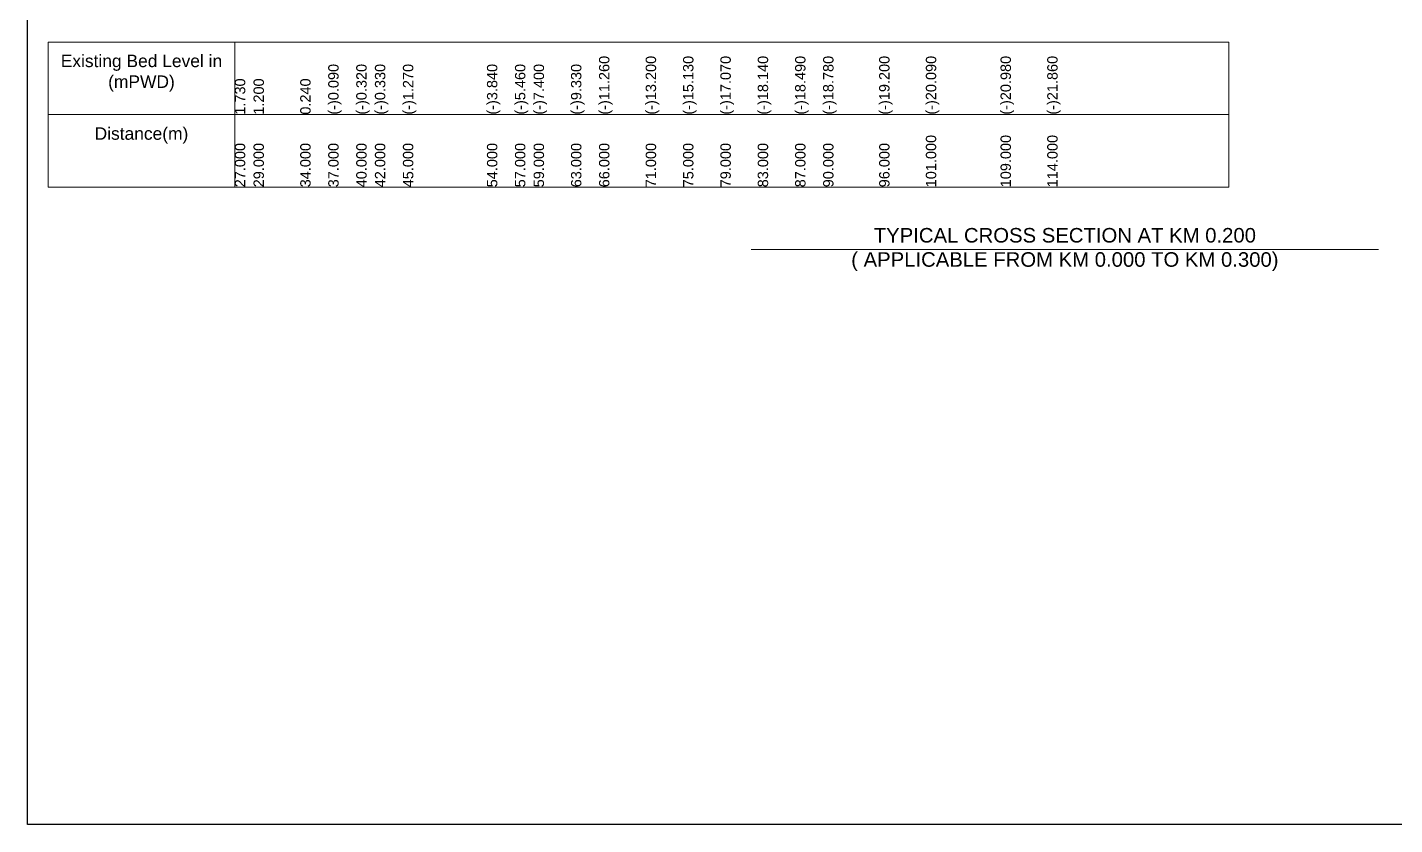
# Model space of a CAD drawing. Header units: inches. Extents: x 64995 to 402236, y -100918 to 204355.
# Drawn here: x 130082 to 136671, y -83759 to -79917 of the extents above; entities that cross this region are included whole.
import ezdxf

# ---------------------------------------------------------------- set-up
doc = ezdxf.new("R2010")
doc.units = ezdxf.units.IN
doc.header["$LTSCALE"] = 7
doc.header["$MEASUREMENT"] = 0
for name, color, linetype, lineweight in [('Cross section Data Border', 7, 'Continuous', 9), ('Cross Section Labels', 7, 'Continuous', 9), ('Long Section Labels', 7, 'Continuous', 9)]:
    doc.layers.add(name, color=color, linetype=linetype, lineweight=lineweight)
doc.styles.get("Standard").update_dxf_attribs({"font": 'arial.ttf'})

msp = doc.modelspace()

# ---------------------------------------------------------------- linework, layer by layer
msp.add_lwpolyline([(130081.98872, -76688.12256), (140081.98872, -76688.12256), (140081.98872, -83759.12256), (130081.98872, -83759.12256)], close=True)
at = {"layer": 'Cross section Data Border'}
msp.add_lwpolyline([(130181.98872, -79988.12256), (135872.58563, -79988.12256), (135872.58563, -80688.12256), (130181.98872, -80688.12256)], close=True, dxfattribs=at)
for points in [[(131081.98872, -79988.12256), (131081.98872, -80688.12256)], [(130181.98872, -80338.12256), (135872.58563, -80338.12256)]]:
    msp.add_lwpolyline(points, dxfattribs=at)
at = {"layer": 'Cross Section Labels'}
msp.add_lwpolyline([(133569.98872, -80988.12256), (135081.98872, -80988.12256), (136593.98872, -80988.12256)], dxfattribs=at)

# ---------------------------------------------------------------- texts
at = {"layer": 'Cross section Data Border', "char_height": 60, "width": 800, "attachment_point": 5}
for s, insert in [('Existing Bed Level in (mPWD)', (130631.98872, -80138.12256)), ('Distance(m)', (130631.98872, -80438.12256))]:
    msp.add_mtext(s, dxfattribs=dict(at, insert=insert))
at = {"layer": 'Cross Section Labels', "insert": (135081.98872, -80988.12256), "char_height": 70, "attachment_point": 5}
msp.add_mtext('TYPICAL CROSS SECTION AT KM 0.200^J( APPLICABLE FROM KM 0.000 TO KM 0.300)', dxfattribs=at)
at = {"layer": 'Long Section Labels', "char_height": 50, "attachment_point": 1, "rotation": 90}
for s, insert in [('(-)11.260', (132836.98872, -80338.12256)), ('(-)13.200', (133061.98872, -80338.12256)), ('(-)15.130', (133241.98872, -80338.12256)), ('(-)17.070', (133421.98872, -80338.12256)), ('(-)18.140', (133601.98872, -80338.12256)), ('(-)18.490', (133781.98872, -80338.12256)), ('(-)18.780', (133916.98872, -80338.12256)), ('(-)19.200', (134186.98872, -80338.12256)), ('(-)20.090', (134411.98872, -80338.12256)), ('(-)20.980', (134771.98872, -80338.12256)), ('(-)21.860', (134996.98872, -80338.12256)), ('(-)0.090', (131531.98872, -80338.12256)), ('(-)0.320', (131666.98872, -80338.12256)), ('(-)0.330', (131756.98872, -80338.12256)), ('(-)1.270', (131891.98872, -80338.12256)), ('(-)3.840', (132296.98872, -80338.12256)), ('(-)5.460', (132431.98872, -80338.12256)), ('(-)7.400', (132521.98872, -80338.12256)), ('(-)9.330', (132701.98872, -80338.12256)), ('1.730', (131081.98872, -80338.12256)), ('1.200', (131171.98872, -80338.12256)), ('0.240', (131396.98872, -80338.12256)), ('101.000', (134411.98872, -80688.12256)), ('109.000', (134771.98872, -80688.12256)), ('114.000', (134996.98872, -80688.12256)), ('27.000', (131081.98872, -80688.12256)), ('29.000', (131171.98872, -80688.12256)), ('34.000', (131396.98872, -80688.12256)), ('37.000', (131531.98872, -80688.12256)), ('40.000', (131666.98872, -80688.12256)), ('42.000', (131756.98872, -80688.12256)), ('45.000', (131891.98872, -80688.12256)), ('54.000', (132296.98872, -80688.12256)), ('57.000', (132431.98872, -80688.12256)), ('59.000', (132521.98872, -80688.12256)), ('63.000', (132701.98872, -80688.12256)), ('66.000', (132836.98872, -80688.12256)), ('71.000', (133061.98872, -80688.12256)), ('75.000', (133241.98872, -80688.12256)), ('79.000', (133421.98872, -80688.12256)), ('83.000', (133601.98872, -80688.12256)), ('87.000', (133781.98872, -80688.12256)), ('90.000', (133916.98872, -80688.12256)), ('96.000', (134186.98872, -80688.12256))]:
    msp.add_mtext(s, dxfattribs=dict(at, insert=insert))

doc.saveas('drawing.dxf')
